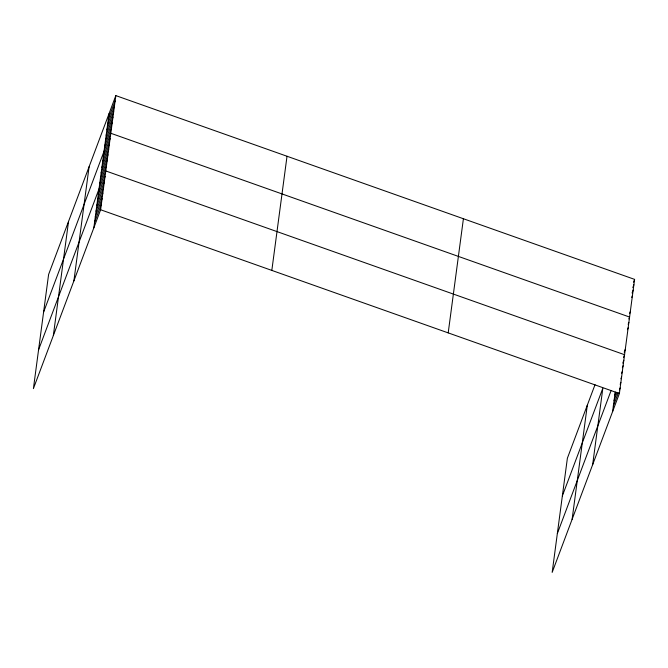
<?xml version="1.0" encoding="UTF-8"?>
<svg xmlns="http://www.w3.org/2000/svg" width="668" height="668" viewBox="0 0 668 668"><rect width="100%" height="100%" fill="white"/><g stroke="black" fill="none" stroke-linecap="round" stroke-linejoin="round"><path stroke-width="1" d="M53.34 335.561L68.545 221.409M73.889 280.894L89.094 166.749M93.837 227.838L109.034 113.685M115.831 95.608L48.605 274.473L33.4 388.617L100.626 209.76L115.831 95.608L634.6 279.383L619.395 393.527L552.169 572.392L567.374 458.24L595.021 384.684M271.826 270.406L287.023 156.254M448.203 332.889L463.408 218.737M572.109 519.337L587.314 405.184M592.658 464.669L602.845 388.191L562.356 495.915M612.606 411.613L615.186 392.208M108.316 119.071L115.113 100.985M107.598 124.448L114.395 106.371M106.888 129.834L113.685 111.748M106.17 135.212L112.967 117.134M105.452 140.597L112.249 122.511M104.734 145.975L111.531 127.897M43.587 312.14L110.813 133.274L629.582 317.049L628.872 318.953M103.306 156.738L110.095 138.66M102.588 162.124L109.385 144.037M101.87 167.501L108.667 149.423M101.152 172.887L107.949 154.801M100.434 178.264L107.231 160.186M99.716 183.65L106.513 165.564M38.569 349.807L105.794 170.95L624.563 354.716L623.495 357.572M98.263 194.572L105.06 176.494M97.528 200.116L104.325 182.038M96.785 205.661L103.582 187.583M96.05 211.205L102.847 193.127M95.307 216.749L102.104 198.672M94.572 222.294L101.369 204.216M633.523 282.238L634.6 279.383M632.813 287.616L633.882 284.76M632.095 292.993L633.164 290.146M631.736 297.427L632.454 295.523M629.582 313.568L630.3 311.672M628.154 324.331L628.864 322.427M627.436 329.716L628.154 327.813M624.213 352.195L625.281 349.339M557.337 533.582L611.12 390.488M622.76 363.116L623.828 360.261M622.376 367.709L623.094 365.805M621.641 373.253L622.351 371.35M614.819 394.98L615.888 392.124M620.898 378.798L621.616 376.894M614.076 400.524L616.94 392.909M620.163 384.342L620.873 382.438M613.341 406.069L618.351 392.742M619.42 389.887L620.138 387.983M100.626 209.76L619.395 393.527"/></g></svg>
